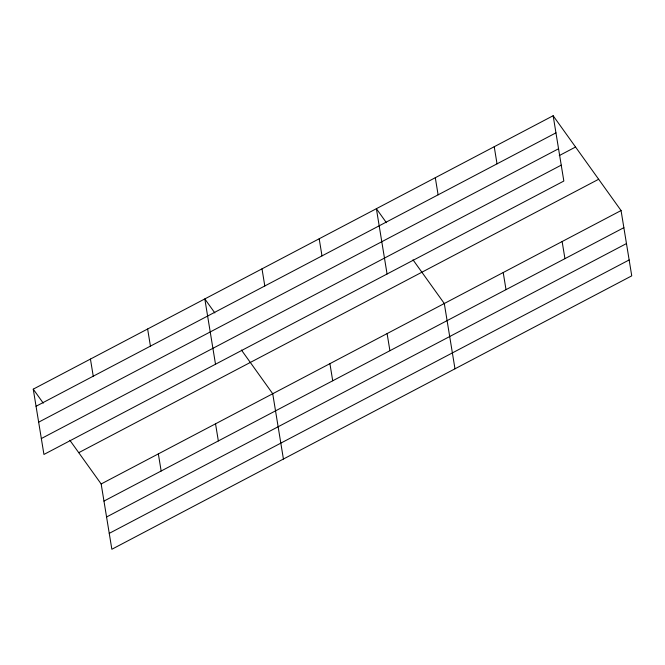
<?xml version="1.0" encoding="UTF-8"?>
<svg xmlns="http://www.w3.org/2000/svg" width="665" height="665" viewBox="0 0 665 665"><rect width="100%" height="100%" fill="white"/><g stroke="black" fill="none" stroke-linecap="round" stroke-linejoin="round"><path stroke-width="1" d="M553.147 115.735L563.837 181.038L43.94 454.453L33.25 389.15L553.147 115.735L621.06 210.547L631.75 275.85L111.853 549.265L101.163 483.962L69.867 440.28M36.051 406.273L555.948 132.859M38.661 422.175L558.55 148.761M559.24 155.602L575.558 147.023M41.338 438.551L561.235 165.136M78.753 452.674L598.65 179.259M101.163 483.962L621.06 210.547M103.964 501.086L623.861 227.671M106.566 516.988L626.463 243.573M109.251 533.363L629.148 259.949M386.407 222.692L376.382 208.694L387.072 273.997M412.998 259.824L444.295 303.506L454.985 368.809M214.845 312.924L204.812 298.926L215.51 364.229M241.437 350.048L272.725 393.738L283.423 459.041M33.25 389.15L43.275 403.148M562.133 241.536L564.942 258.66M494.228 146.724L497.029 163.848M503.214 272.517L506.015 289.641M435.301 177.705L438.11 194.828M387.105 333.581L389.906 350.704M319.192 238.768L321.993 255.892M329.915 363.664L332.716 380.787M262.002 268.851L264.811 285.975M215.535 423.813L218.344 440.937M147.63 329L150.431 346.124M158.345 453.887L161.154 471.011M90.44 359.075L93.241 376.199"/></g></svg>
